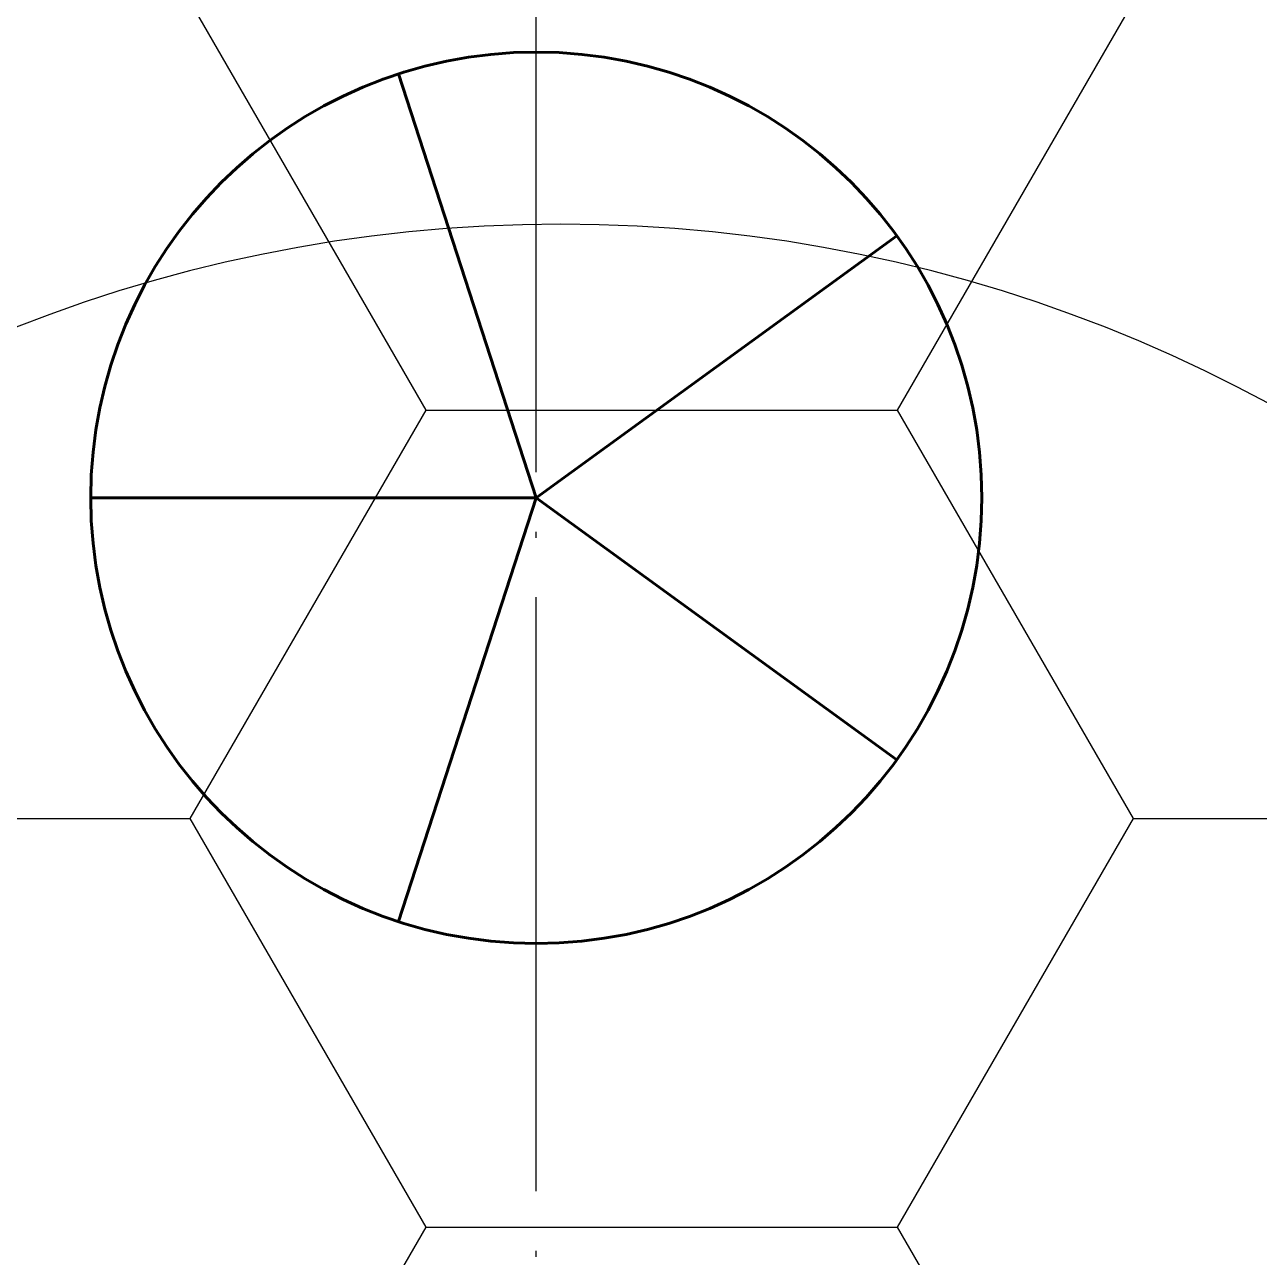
# Model space of a CAD drawing. Extents: x -821772 to -21949, y 506164 to 1049594.
# Drawn here: x -231299 to -222986, y 692707 to 701004 of the extents above; entities that cross this region are included whole.
import ezdxf
from ezdxf.xclip import XClip

# ---------------------------------------------------------------- set-up
doc = ezdxf.new("R2010")
doc.units = 0
doc.header["$LTSCALE"] = 1000
doc.header["$MEASUREMENT"] = 0
doc.header["$XCLIPFRAME"] = 2
doc.linetypes.add('10平面20250807_t3$0$DOTE', pattern=[2.42, 2, -0.2, 0.02, -0.2])
for name, color, linetype in [('10平面20250807_t3$0$A-AXIS-DOTE', 8, '10平面20250807_t3$0$DOTE'), ('10平面20250807_t3$0$A-HATCH-2', 8, 'Continuous'), ('10平面20250807_t3$0$A-LIN-V', 8, 'Continuous'), ('10平面20250807_t3$0$AS-WALL', 8, 'Continuous'), ('10平面20250807_t3$0$SB_ZF消火栓', 10, 'Continuous'), ('PUB_HATCH', 8, 'Continuous')]:
    doc.layers.add(name, color=color, linetype=linetype)

# ---------------------------------------------------------------- blocks, each defined once
blk = doc.blocks.new('10平面20250807_t3$0$dote')
at = {"layer": '10平面20250807_t3$0$A-AXIS-DOTE', "ltscale": 2}
blk.add_line((-7117.8, -169748.9), (-7117.8, -75950), dxfattribs=at)
blk = doc.blocks.new('10平面20250807_t3$0$w4324324')
at = {"layer": '10平面20250807_t3$0$A-HATCH-2', "lineweight": 60}
for q in [(-1694760.4, 686605), (-1697613.6, 684532.1), (-1691907.2, 684532.1), (-1696523.8, 681177.9), (-1692997, 681177.9)]:
    blk.add_line((-1694760.4, 683605), q, dxfattribs=at)
blk.add_circle((-1694760.4, 683605), 3000, dxfattribs=at)
blk = doc.blocks.new('10平面20250807_t3$0$ner546')
at = {"layer": '10平面20250807_t3$0$A-LIN-V'}
blk.add_blockref('10平面20250807_t3$0$w4324324', (614780.4, 25255.7), dxfattribs=at)
blk = doc.blocks.new('10平面20250807_t3$0$A$C5D961328')
at = {"layer": '10平面20250807_t3$0$A-LIN-V', "ltscale": 500}
blk.add_circle((350, 40), 10001.4, dxfattribs=at)
blk = doc.blocks.new('10平面20250807_t3$0$234243242332')
at = {"layer": '10平面20250807_t3$0$SB_ZF消火栓', "xscale": -1, "rotation": 270}
blk.add_blockref('10平面20250807_t3$0$A$C5D961328', (-227730, 689310), dxfattribs=at)
blk = doc.blocks.new('10平面20250807_t3')
at = {"layer": '10平面20250807_t3$0$A-LIN-V', "rotation": 90.00000000000001}
blk.add_blockref('10平面20250807_t3$0$ner546', (481006.5, 1777800), dxfattribs=at)
at = {"layer": '10平面20250807_t3$0$AS-WALL'}
blk.add_blockref('10平面20250807_t3$0$dote', (-220736.4, 804820), dxfattribs=at)
at = {"layer": '10平面20250807_t3$0$SB_ZF消火栓', "linetype": 'Continuous'}
blk.add_blockref('10平面20250807_t3$0$234243242332', (0, 0), dxfattribs=at)

msp = doc.modelspace()

# ---------------------------------------------------------------- block references
at = {"ltscale": 100}
ref = msp.add_blockref('10平面20250807_t3', (0, 0), dxfattribs=at)
XClip(ref).set_block_clipping_path([(-386212.6353242097, 506163.79756496), (-21948.7593967821, 884998.2285294847)])

# ---------------------------------------------------------------- next in the draw order: hatches: boundary and pattern name
at = {"layer": 'PUB_HATCH', "ltscale": 5000}
h = msp.add_hatch(dxfattribs=at)
h.set_pattern_fill('HONEY', color=8, scale=2000)
h.set_pattern_definition([(0, (0, 0), (4762.5, 2749.63), [3175, -6350]), (120, (0, 0), (-4762.499, 2749.631), [3175, -6350]), (60, (0, 0), (0.0006, 5499.261), [-6350, 3175])])
h.paths.add_polyline_path([(-198854.2, 639470), (-198854.2, 639970), (-200254.2, 639970), (-200254.2, 639470), (-252854.2, 639470), (-252854.2, 639970), (-254254.2, 639970), (-254254.2, 639470), (-286054.2, 639470), (-286054.2, 657033.3), (-264595.3, 723170), (-254254.2, 723170), (-254254.2, 722670), (-252854.2, 722670), (-252854.2, 723170), (-200254.2, 723170), (-200254.2, 722670), (-198854.2, 722670), (-198854.2, 723170), (-146254.2, 723170), (-146254.2, 722670), (-144854.2, 722670), (-144854.2, 723170), (-128054.2, 723170), (-128054.2, 639470), (-144854.2, 639470), (-144854.2, 639970), (-146254.2, 639970), (-146254.2, 639470)])

doc.saveas('drawing.dxf')
